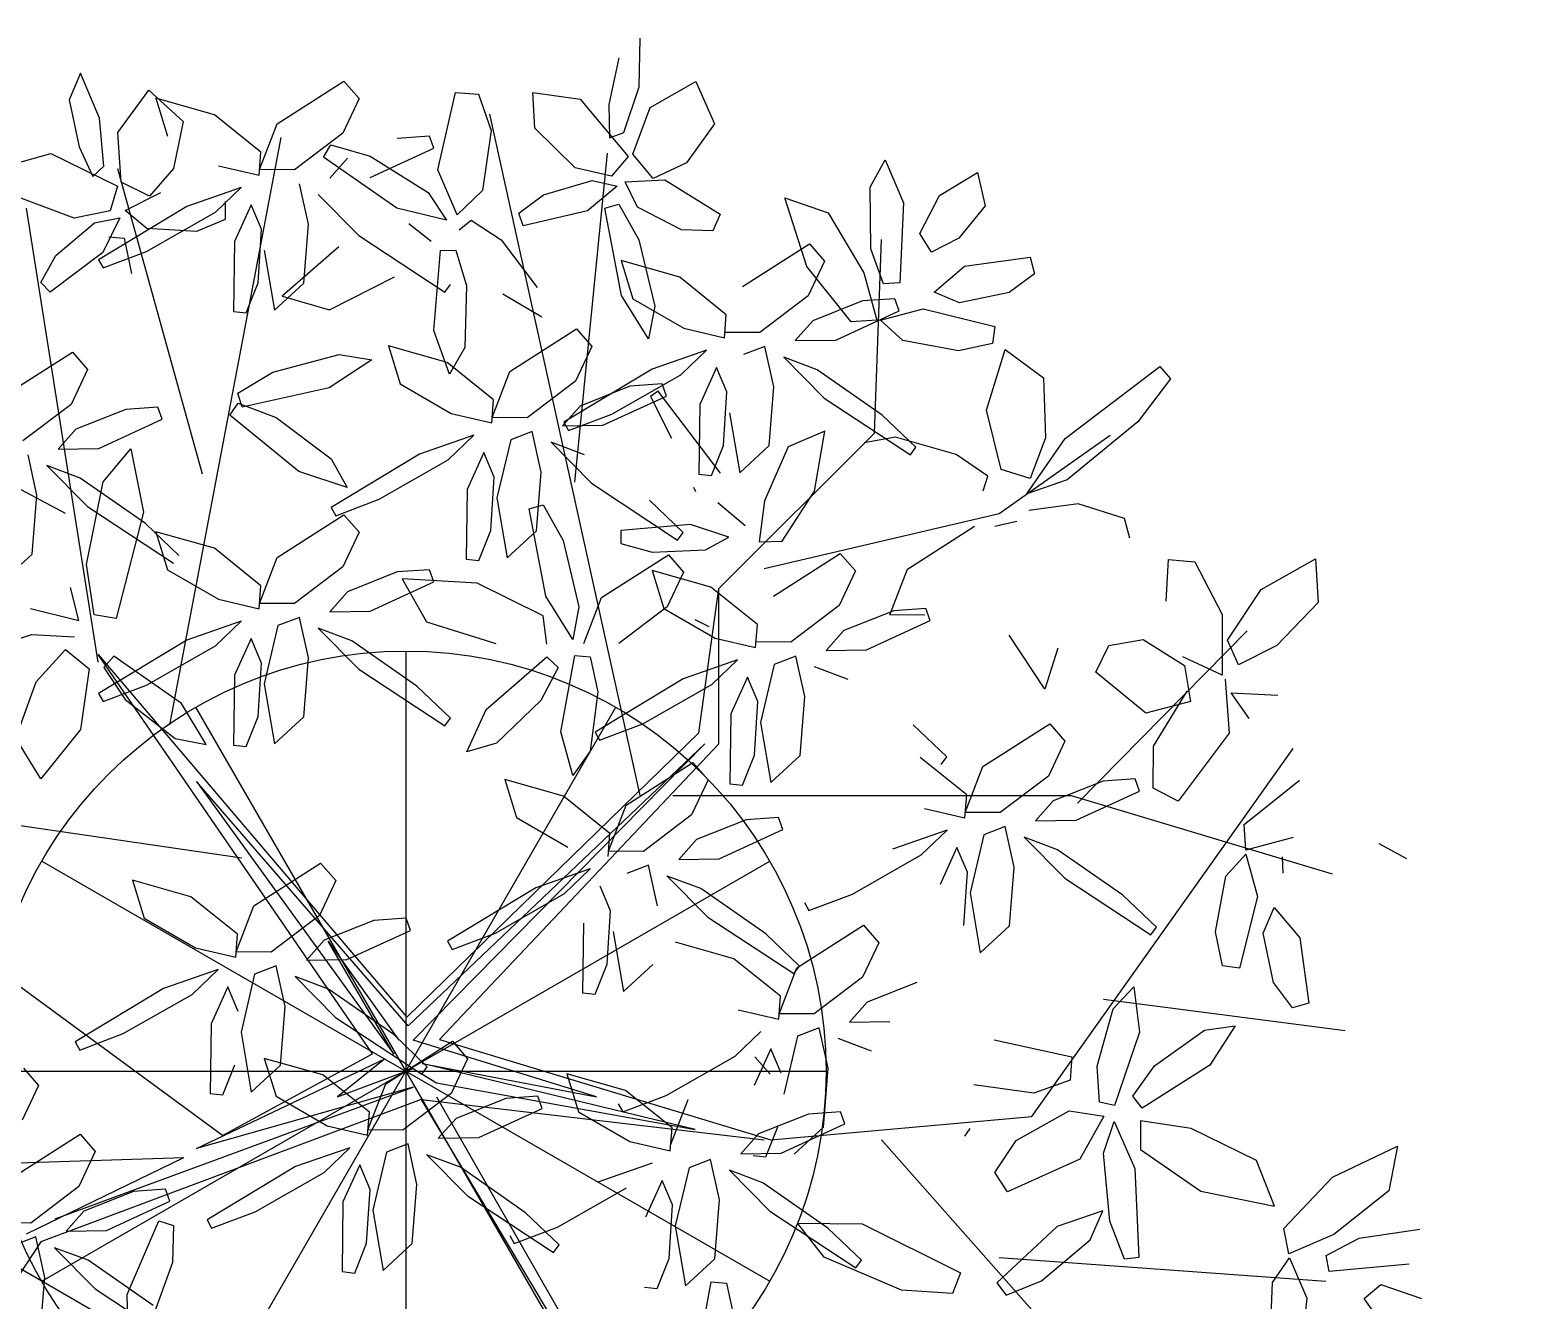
# Model space of a CAD drawing. Extents: x 8365 to 8547, y -347 to -272.
# Drawn here: x 8496.619 to 8497.68, y -326.265 to -325.357 of the extents above; entities that cross this region are included whole.
import ezdxf

# ---------------------------------------------------------------- set-up
doc = ezdxf.new("R2010")
doc.units = 0
doc.layers.get('0').update_dxf_attribs({"linetype": 'CONTINUOUS'})
doc.layers.add('1', color=7, linetype='CONTINUOUS')

msp = doc.modelspace()

# ---------------------------------------------------------------- linework, layer by layer
at = {"color": 62}
for p, q in [((8497.0539, -325.3983), (8497.0546, -325.3635)), ((8497.0394, -325.3776), (8497.0322, -325.411)), ((8496.8431, -325.3942), (8496.8539, -325.4067)), ((8497.0428, -325.4309), (8497.0539, -325.3983)), ((8497.0616, -325.413), (8497.0943, -325.3944)), ((8497.0943, -325.3944), (8497.1075, -325.4248)), ((8496.8539, -325.4067), (8496.8422, -325.4314)), ((8496.91, -325.4575), (8496.9226, -325.4023)), ((8496.9226, -325.4023), (8496.9391, -325.4036)), ((8496.9391, -325.4036), (8496.9481, -325.4295)), ((8496.9794, -325.4277), (8496.9779, -325.4024)), ((8496.9779, -325.4024), (8497.0118, -325.4071)), ((8497.0118, -325.4071), (8497.0459, -325.448)), ((8497.0322, -325.411), (8497.0326, -325.4346)), ((8497.0493, -325.4463), (8497.0616, -325.413)), ((8496.9041, -325.4335), (8496.8811, -325.4351)), ((8496.9072, -325.4421), (8496.9041, -325.4335)), ((8496.9481, -325.4295), (8496.9419, -325.4723)), ((8497.0082, -325.4562), (8496.9794, -325.4277)), ((8497.0326, -325.4346), (8497.0428, -325.4309)), ((8497.1075, -325.4248), (8497.0876, -325.4526)), ((8496.8337, -325.4396), (8496.8617, -325.4478)), ((8496.8619, -325.463), (8496.9072, -325.4421)), ((8496.8808, -325.4848), (8496.8285, -325.4486)), ((8496.8617, -325.4478), (8496.9031, -325.4737)), ((8497.0459, -325.448), (8497.034, -325.462)), ((8497.0638, -325.4638), (8497.0493, -325.4463)), ((8497.0876, -325.4526), (8497.0638, -325.4638)), ((8497.2188, -325.47), (8497.2294, -325.4503)), ((8497.2294, -325.4503), (8497.2426, -325.4811)), ((8496.9239, -325.4897), (8496.91, -325.4575)), ((8496.9855, -325.4753), (8497.0202, -325.4651)), ((8497.034, -325.462), (8497.0082, -325.4562)), ((8497.0202, -325.4651), (8497.0382, -325.4692)), ((8497.0438, -325.4661), (8497.0722, -325.4647)), ((8497.0722, -325.4647), (8497.1116, -325.4892)), ((8497.2681, -325.4758), (8497.2954, -325.4595)), ((8497.2954, -325.4595), (8497.3009, -325.4832)), ((8496.8248, -325.4752), (8496.8538, -325.5045)), ((8496.9031, -325.4737), (8496.9163, -325.4934)), ((8496.9419, -325.4723), (8496.9239, -325.4897)), ((8496.9679, -325.4884), (8496.9855, -325.4753)), ((8497.0382, -325.4692), (8497.017, -325.4869)), ((8497.0526, -325.4841), (8497.0438, -325.4661)), ((8497.2192, -325.5139), (8497.2188, -325.47)), ((8497.2541, -325.503), (8497.2681, -325.4758)), ((8496.9163, -325.4934), (8496.8808, -325.4848)), ((8497.0293, -325.4848), (8497.0393, -325.482)), ((8497.0412, -325.5472), (8497.0293, -325.4848)), ((8497.0393, -325.482), (8497.0535, -325.5075)), ((8497.0841, -325.5005), (8497.0526, -325.4841)), ((8497.1734, -325.5266), (8497.1579, -325.4776)), ((8497.1579, -325.4776), (8497.1887, -325.4882)), ((8497.2426, -325.4811), (8497.2399, -325.5383)), ((8497.3009, -325.4832), (8497.2819, -325.5063)), ((8496.9054, -325.5086), (8496.8893, -325.4961)), ((8496.9253, -325.5005), (8496.9338, -325.4935)), ((8496.9338, -325.4935), (8496.9552, -325.5076)), ((8496.9711, -325.4976), (8496.9679, -325.4884)), ((8497.017, -325.4869), (8496.9711, -325.4976)), ((8497.1116, -325.4892), (8497.1064, -325.501)), ((8497.1887, -325.4882), (8497.2143, -325.5312)), ((8496.8538, -325.5045), (8496.9152, -325.5449)), ((8496.9552, -325.5076), (8496.981, -325.5415)), ((8497.0535, -325.5075), (8497.0649, -325.555)), ((8497.1064, -325.501), (8497.0841, -325.5005)), ((8497.2624, -325.5163), (8497.2541, -325.503)), ((8497.2819, -325.5063), (8497.2624, -325.5163)), ((8496.9072, -325.5722), (8496.9119, -325.5151)), ((8496.9119, -325.5151), (8496.9229, -325.515)), ((8496.9229, -325.515), (8496.9306, -325.5404)), ((8497.1276, -325.5408), (8497.1753, -325.5103)), ((8497.1753, -325.5103), (8497.1861, -325.5228)), ((8497.2283, -325.5389), (8497.2192, -325.5139)), ((8497.0828, -325.5343), (8497.0409, -325.5224)), ((8497.0409, -325.5224), (8497.0494, -325.5496)), ((8497.1861, -325.5228), (8497.1744, -325.5475)), ((8497.2643, -325.5449), (8497.2861, -325.5264)), ((8497.2861, -325.5264), (8497.3329, -325.52)), ((8497.3329, -325.52), (8497.336, -325.5318)), ((8496.8328, -325.5574), (8496.8791, -325.5339)), ((8496.9152, -325.5449), (8496.9191, -325.5395)), ((8497.2399, -325.5383), (8497.2283, -325.5389)), ((8497.336, -325.5318), (8497.318, -325.5452)), ((8496.9306, -325.5404), (8496.9293, -325.5843)), ((8496.9844, -325.5627), (8496.9565, -325.5463)), ((8497.0605, -325.5782), (8497.0412, -325.5472)), ((8497.0494, -325.5496), (8497.0858, -325.5707)), ((8497.0649, -325.555), (8497.0605, -325.5782)), ((8496.9614, -325.6016), (8497.0092, -325.5711)), ((8497.0092, -325.5711), (8497.02, -325.5836)), ((8496.9185, -325.6035), (8496.9072, -325.5722)), ((8496.8396, -325.5894), (8496.8629, -325.5931)), ((8496.9167, -325.5951), (8496.8748, -325.5833)), ((8496.8748, -325.5833), (8496.8833, -325.6104)), ((8496.9293, -325.5843), (8496.9185, -325.6035)), ((8497.02, -325.5836), (8497.0083, -325.6084)), ((8497.102, -325.5862), (8497.0631, -325.5998)), ((8497.0836, -325.6039), (8497.102, -325.5862)), ((8496.8629, -325.5931), (8496.8325, -325.6133)), ((8496.9499, -325.6218), (8496.9167, -325.5951)), ((8496.9488, -325.6344), (8496.9614, -325.6016)), ((8497.0631, -325.5998), (8497.0001, -325.6378)), ((8496.8833, -325.6104), (8496.9197, -325.6315)), ((8497.0083, -325.6084), (8496.9738, -325.6346)), ((8497.0472, -325.612), (8497.0117, -325.6262)), ((8497.0343, -325.632), (8497.0836, -325.6039)), ((8497.0702, -325.6104), (8497.0472, -325.612)), ((8497.0733, -325.6191), (8497.0702, -325.6104)), ((8496.9486, -325.6382), (8496.9499, -325.6218)), ((8497.028, -325.6399), (8497.0733, -325.6191)), ((8497.0674, -325.6157), (8497.0619, -325.6195)), ((8497.0619, -325.6195), (8497.0768, -325.6491)), ((8496.9197, -325.6315), (8496.9486, -325.6382)), ((8496.9738, -325.6346), (8496.9488, -325.6344)), ((8497.0117, -325.6262), (8496.999, -325.6404)), ((8497.0033, -325.6437), (8497.0343, -325.632)), ((8497.0971, -325.625), (8497.0964, -325.6748)), ((8496.9775, -325.6444), (8496.9621, -325.6503)), ((8496.9838, -325.6734), (8496.9775, -325.6444)), ((8496.999, -325.6404), (8497.028, -325.6399)), ((8497.0001, -325.6378), (8497.0033, -325.6437)), ((8496.9359, -325.6471), (8496.897, -325.6606)), ((8496.9175, -325.6647), (8496.9359, -325.6471)), ((8496.9621, -325.6503), (8496.9523, -325.6918)), ((8497.0148, -325.6611), (8496.9909, -325.6521)), ((8496.9909, -325.6521), (8497.0199, -325.6814)), ((8496.897, -325.6606), (8496.834, -325.6987)), ((8496.8682, -325.6928), (8496.9175, -325.6647)), ((8496.943, -325.6594), (8496.931, -325.6858)), ((8496.9504, -325.677), (8496.943, -325.6594)), ((8496.9479, -325.7152), (8496.9504, -325.677)), ((8496.9805, -325.7154), (8496.9838, -325.6734)), ((8497.0964, -325.6748), (8497.1055, -325.6758)), ((8496.931, -325.6858), (8496.9303, -325.7356)), ((8497.0199, -325.6814), (8497.0813, -325.7219)), ((8496.8372, -325.7046), (8496.8682, -325.6928)), ((8496.9523, -325.6918), (8496.9596, -325.7347)), ((8496.9752, -325.6995), (8496.9852, -325.6967)), ((8496.9852, -325.6967), (8496.9995, -325.7222)), ((8497.0852, -325.7164), (8497.0613, -325.6935)), ((8496.8431, -325.7038), (8496.8539, -325.7163)), ((8496.9871, -325.7619), (8496.9752, -325.6995)), ((8496.8539, -325.7163), (8496.8422, -325.7411)), ((8496.9394, -325.7366), (8496.9479, -325.7152)), ((8496.9596, -325.7347), (8496.9805, -325.7154)), ((8497.0904, -325.7107), (8497.0408, -325.7152)), ((8497.0408, -325.7152), (8497.0408, -325.7244)), ((8497.0813, -325.7219), (8497.0852, -325.7164)), ((8496.9995, -325.7222), (8497.0108, -325.7697)), ((8497.0408, -325.7244), (8497.063, -325.7306)), ((8497.063, -325.7306), (8497.1012, -325.729)), ((8496.9303, -325.7356), (8496.9394, -325.7366)), ((8497.027, -325.7629), (8497.0747, -325.7324)), ((8497.0747, -325.7324), (8497.0855, -325.7449)), ((8496.8811, -325.7447), (8496.8456, -325.7589)), ((8496.8619, -325.7726), (8496.9072, -325.7518)), ((8496.9041, -325.7431), (8496.8811, -325.7447)), ((8496.9381, -325.7527), (8496.8846, -325.7496)), ((8496.8846, -325.7496), (8496.902, -325.7802)), ((8496.9072, -325.7518), (8496.9041, -325.7431)), ((8497.1049, -325.7555), (8497.0631, -325.7436)), ((8497.0631, -325.7436), (8497.0715, -325.7708)), ((8497.0855, -325.7449), (8497.0739, -325.7697)), ((8496.9852, -325.776), (8496.9381, -325.7527)), ((8497.0064, -325.7929), (8496.9871, -325.7619)), ((8496.8329, -325.7731), (8496.8619, -325.7726)), ((8497.0108, -325.7697), (8497.0064, -325.7929)), ((8497.0144, -325.7957), (8497.027, -325.7629)), ((8497.0739, -325.7697), (8497.0394, -325.7958)), ((8496.902, -325.7802), (8496.9515, -325.7958)), ((8496.988, -325.7962), (8496.9852, -325.776)), ((8496.998, -325.8588), (8497.0079, -325.8044)), ((8497.0079, -325.8044), (8497.0188, -325.8053)), ((8496.8538, -325.8141), (8496.9152, -325.8546)), ((8496.9447, -325.8428), (8496.988, -325.8054)), ((8496.996, -325.813), (8496.9837, -325.8365)), ((8496.988, -325.8054), (8496.996, -325.813)), ((8497.0188, -325.8053), (8497.0242, -325.8304)), ((8496.7649, -325.8185), (8496.7642, -325.8683)), ((8496.7862, -325.8245), (8496.7935, -325.8674)), ((8497.0852, -325.8209), (8497.0223, -325.859)), ((8497.0565, -325.8532), (8497.1057, -325.8251)), ((8496.9837, -325.8365), (8496.952, -325.8669)), ((8497.0242, -325.8304), (8497.0189, -325.8726)), ((8496.9308, -325.8731), (8496.9447, -325.8428)), ((8496.7733, -325.8693), (8496.7818, -325.8479)), ((8496.7935, -325.8674), (8496.8144, -325.8481)), ((8496.9152, -325.8546), (8496.9191, -325.8491)), ((8497.0255, -325.8649), (8497.0565, -325.8532)), ((8496.7642, -325.8683), (8496.7733, -325.8693)), ((8496.952, -325.8669), (8496.9308, -325.8731)), ((8497.0064, -325.8901), (8496.998, -325.8588)), ((8497.0223, -325.859), (8497.0255, -325.8649)), ((8497.0189, -325.8726), (8497.0064, -325.8901)), ((8497.0445, -325.9113), (8497.0922, -325.8808)), ((8497.0922, -325.8808), (8497.103, -325.8932)), ((8496.9997, -325.9048), (8496.9579, -325.8929)), ((8496.9579, -325.8929), (8496.9663, -325.9201)), ((8497.103, -325.8932), (8497.0913, -325.918)), ((8497.033, -325.9314), (8496.9997, -325.9048)), ((8496.9663, -325.9201), (8497.0028, -325.9412)), ((8497.0319, -325.944), (8497.0445, -325.9113)), ((8497.0913, -325.918), (8497.0569, -325.9442)), ((8497.0316, -325.9479), (8497.033, -325.9314)), ((8497.0947, -325.9358), (8497.0821, -325.95)), ((8496.7787, -325.9831), (8496.8264, -325.9526)), ((8496.8264, -325.9526), (8496.8372, -325.9651)), ((8497.0569, -325.9442), (8497.0319, -325.944)), ((8497.0189, -325.9567), (8496.98, -325.9702)), ((8497.0005, -325.9744), (8497.0189, -325.9567)), ((8497.0605, -325.9541), (8497.0451, -325.96)), ((8497.0669, -325.983), (8497.0605, -325.9541)), ((8497.0978, -325.9708), (8497.0739, -325.9618)), ((8497.0739, -325.9618), (8497.1029, -325.9911)), ((8496.8372, -325.9651), (8496.8256, -325.9899)), ((8496.98, -325.9702), (8496.9171, -326.0083)), ((8496.9513, -326.0025), (8497.0005, -325.9744)), ((8497.0334, -325.9866), (8497.026, -325.9691)), ((8496.7672, -326.0033), (8496.7339, -325.9766)), ((8496.7661, -326.0159), (8496.7787, -325.9831)), ((8496.8256, -325.9899), (8496.7911, -326.0161)), ((8496.8645, -325.9935), (8496.8289, -326.0077)), ((8496.8875, -325.992), (8496.8645, -325.9935)), ((8496.8905, -326.0006), (8496.8875, -325.992)), ((8496.7659, -326.0198), (8496.7672, -326.0033)), ((8496.8452, -326.0214), (8496.8905, -326.0006)), ((8496.9203, -326.0142), (8496.9513, -326.0025)), ((8496.737, -326.0131), (8496.7659, -326.0198)), ((8496.7911, -326.0161), (8496.7661, -326.0159)), ((8496.8289, -326.0077), (8496.8163, -326.0219)), ((8496.9171, -326.0083), (8496.9203, -326.0142)), ((8496.7948, -326.026), (8496.7793, -326.0318)), ((8496.8011, -326.0549), (8496.7948, -326.026)), ((8496.8163, -326.0219), (8496.8452, -326.0214)), ((8496.7532, -326.0286), (8496.7143, -326.0421)), ((8496.7347, -326.0463), (8496.7532, -326.0286)), ((8496.7793, -326.0318), (8496.7696, -326.0733)), ((8496.8321, -326.0427), (8496.8082, -326.0336)), ((8496.8082, -326.0336), (8496.8371, -326.0629)), ((8496.7603, -326.041), (8496.7483, -326.0673)), ((8496.7676, -326.0585), (8496.7603, -326.041)), ((8496.8786, -326.075), (8496.8321, -326.0427)), ((8496.7978, -326.0969), (8496.8011, -326.0549)), ((8496.7483, -326.0673), (8496.7475, -326.1171)), ((8496.8371, -326.0629), (8496.8986, -326.1034)), ((8496.7696, -326.0733), (8496.7769, -326.1162)), ((8496.8729, -326.1103), (8496.9206, -326.0798)), ((8496.9025, -326.098), (8496.8786, -326.075)), ((8496.9206, -326.0798), (8496.9314, -326.0923)), ((8496.7567, -326.1181), (8496.7651, -326.0967)), ((8496.7769, -326.1162), (8496.7978, -326.0969)), ((8496.8281, -326.1038), (8496.7862, -326.092)), ((8496.7862, -326.092), (8496.7947, -326.1191)), ((8496.8986, -326.1034), (8496.9025, -326.098)), ((8496.9314, -326.0923), (8496.9197, -326.1171)), ((8496.8613, -326.1305), (8496.8281, -326.1038)), ((8496.8602, -326.1431), (8496.8729, -326.1103)), ((8496.7475, -326.1171), (8496.7567, -326.1181)), ((8496.7947, -326.1191), (8496.8312, -326.1402)), ((8496.9197, -326.1171), (8496.8852, -326.1433)), ((8496.9586, -326.1207), (8496.9231, -326.1349)), ((8496.9816, -326.1191), (8496.9586, -326.1207)), ((8496.9847, -326.1278), (8496.9816, -326.1191)), ((8496.86, -326.1469), (8496.8613, -326.1305)), ((8496.9394, -326.1486), (8496.9847, -326.1278)), ((8496.8312, -326.1402), (8496.86, -326.1469)), ((8496.8852, -326.1433), (8496.8602, -326.1431)), ((8496.9231, -326.1349), (8496.9104, -326.1491)), ((8496.6548, -326.1462), (8496.6656, -326.1586)), ((8496.8889, -326.1531), (8496.8735, -326.159)), ((8496.8952, -326.1821), (8496.8889, -326.1531)), ((8496.9104, -326.1491), (8496.9394, -326.1486)), ((8496.6656, -326.1586), (8496.6539, -326.1834)), ((8496.8473, -326.1558), (8496.8084, -326.1693)), ((8496.8289, -326.1734), (8496.8473, -326.1558)), ((8496.8735, -326.159), (8496.8637, -326.2005)), ((8496.9262, -326.1698), (8496.9023, -326.1608)), ((8496.9023, -326.1608), (8496.9313, -326.1901)), ((8496.8084, -326.1693), (8496.7454, -326.2074)), ((8496.7796, -326.2015), (8496.8289, -326.1734)), ((8496.8544, -326.1681), (8496.8424, -326.1945)), ((8496.8618, -326.1857), (8496.8544, -326.1681)), ((8496.9727, -326.2022), (8496.9262, -326.1698)), ((8496.6929, -326.1871), (8496.6573, -326.2012)), ((8496.7158, -326.1855), (8496.6929, -326.1871)), ((8496.7189, -326.1941), (8496.7158, -326.1855)), ((8496.8593, -326.2239), (8496.8618, -326.1857)), ((8496.8919, -326.2241), (8496.8952, -326.1821)), ((8496.6736, -326.2149), (8496.7189, -326.1941)), ((8496.8424, -326.1945), (8496.8417, -326.2443)), ((8496.6884, -326.2606), (8496.7109, -326.208)), ((8496.7109, -326.208), (8496.7214, -326.2113)), ((8496.7454, -326.2074), (8496.7486, -326.2133)), ((8496.7486, -326.2133), (8496.7796, -326.2015)), ((8496.8637, -326.2005), (8496.871, -326.2434)), ((8496.6447, -326.2154), (8496.6736, -326.2149)), ((8496.7214, -326.2113), (8496.7207, -326.2378)), ((8496.9614, -326.2184), (8496.9646, -326.2243)), ((8496.6365, -326.2272), (8496.6655, -326.2565)), ((8496.8508, -326.2453), (8496.8593, -326.2239)), ((8496.871, -326.2434), (8496.8919, -326.2241)), ((8496.7069, -326.2685), (8496.6604, -326.2362)), ((8496.7207, -326.2378), (8496.7056, -326.2791)), ((8496.8417, -326.2443), (8496.8508, -326.2453)), ((8496.6655, -326.2565), (8496.7269, -326.2969)), ((8496.6893, -326.2939), (8496.6884, -326.2606))]:
    msp.add_line(p, q, dxfattribs=at)
at = {"color": 60}
for p, q in [((8496.6551, -325.3885), (8496.6469, -325.4076)), ((8496.6686, -325.4206), (8496.6551, -325.3885)), ((8496.6816, -325.4309), (8496.7039, -325.4006)), ((8496.7039, -325.4006), (8496.7284, -325.423)), ((8496.7953, -325.4247), (8496.8431, -325.3942)), ((8496.6469, -325.4076), (8496.654, -325.441)), ((8496.7506, -325.4182), (8496.7087, -325.4063)), ((8496.7087, -325.4063), (8496.7172, -325.4335)), ((8496.6717, -325.4549), (8496.6686, -325.4206)), ((8496.7284, -325.423), (8496.7214, -325.4565)), ((8496.7838, -325.4449), (8496.7506, -325.4182)), ((8496.684, -325.4663), (8496.6816, -325.4309)), ((8496.7827, -325.4574), (8496.7953, -325.4247)), ((8496.8422, -325.4314), (8496.8077, -325.4576)), ((8496.654, -325.441), (8496.6639, -325.4624)), ((8496.8285, -325.4486), (8496.8337, -325.4396)), ((8496.6008, -325.4552), (8496.6338, -325.4458)), ((8496.6338, -325.4458), (8496.6815, -325.4692)), ((8496.7536, -325.4546), (8496.7825, -325.4613)), ((8496.7825, -325.4613), (8496.7838, -325.4449)), ((8496.8456, -325.4492), (8496.8329, -325.4634)), ((8496.6639, -325.4624), (8496.6717, -325.4549)), ((8496.7214, -325.4565), (8496.7043, -325.4764)), ((8496.8077, -325.4576), (8496.7827, -325.4574)), ((8496.6815, -325.4692), (8496.6763, -325.4868)), ((8496.7043, -325.4764), (8496.684, -325.4663)), ((8496.687, -325.4866), (8496.7124, -325.4738)), ((8496.7698, -325.4701), (8496.7309, -325.4837)), ((8496.7514, -325.4878), (8496.7698, -325.4701)), ((8496.8177, -325.4964), (8496.8114, -325.4675)), ((8496.6504, -325.4921), (8496.6125, -325.4778)), ((8496.7309, -325.4837), (8496.6679, -325.5217)), ((8496.7024, -325.4995), (8496.687, -325.4866)), ((8496.7583, -325.4802), (8496.7583, -325.493)), ((8496.7769, -325.4825), (8496.7649, -325.5088)), ((8496.7843, -325.5), (8496.7769, -325.4825)), ((8496.6375, -325.5187), (8496.665, -325.4953)), ((8496.6763, -325.4868), (8496.6504, -325.4921)), ((8496.665, -325.4953), (8496.6831, -325.4917)), ((8496.6831, -325.4917), (8496.6709, -325.5165)), ((8496.7021, -325.5159), (8496.7514, -325.4878)), ((8496.7583, -325.493), (8496.7378, -325.5016)), ((8496.8144, -325.5384), (8496.8177, -325.4964)), ((8496.6752, -325.5055), (8496.6862, -325.5064)), ((8496.6862, -325.5064), (8496.6915, -325.5315)), ((8496.7378, -325.5016), (8496.7024, -325.4995)), ((8496.7818, -325.5382), (8496.7843, -325.5)), ((8496.6709, -325.5165), (8496.6334, -325.545)), ((8496.6711, -325.5276), (8496.7021, -325.5159)), ((8496.7649, -325.5088), (8496.7642, -325.5587)), ((8496.7862, -325.5149), (8496.7935, -325.5577)), ((8496.8394, -325.5125), (8496.7991, -325.5478)), ((8496.6267, -325.5379), (8496.6375, -325.5187)), ((8496.6679, -325.5217), (8496.6711, -325.5276)), ((8496.6334, -325.545), (8496.6267, -325.5379)), ((8496.7733, -325.5596), (8496.7818, -325.5382)), ((8496.7935, -325.5577), (8496.8144, -325.5384)), ((8496.7991, -325.5478), (8496.8328, -325.5574)), ((8496.7642, -325.5587), (8496.7733, -325.5596)), ((8496.6016, -325.6182), (8496.6493, -325.5877)), ((8496.6493, -325.5877), (8496.6601, -325.6002)), ((8496.7924, -325.602), (8496.8396, -325.5894)), ((8496.6601, -325.6002), (8496.6484, -325.625)), ((8496.7673, -325.617), (8496.7924, -325.602)), ((8496.8325, -325.6133), (8496.7704, -325.6269)), ((8496.7617, -325.6327), (8496.7676, -325.6242)), ((8496.7704, -325.6269), (8496.7673, -325.617)), ((8496.7676, -325.6242), (8496.7948, -325.6345)), ((8496.6484, -325.625), (8496.6139, -325.6511)), ((8496.6873, -325.6286), (8496.6518, -325.6428)), ((8496.7103, -325.627), (8496.6873, -325.6286)), ((8496.7134, -325.6357), (8496.7103, -325.627)), ((8496.8108, -325.673), (8496.7617, -325.6327)), ((8496.7948, -325.6345), (8496.834, -325.6638)), ((8496.6518, -325.6428), (8496.6391, -325.657)), ((8496.6681, -325.6565), (8496.7134, -325.6357)), ((8496.6391, -325.657), (8496.6681, -325.6565)), ((8496.6239, -325.6899), (8496.6176, -325.661)), ((8496.6712, -325.6803), (8496.6909, -325.6568)), ((8496.6909, -325.6568), (8496.7, -325.7019)), ((8496.834, -325.6638), (8496.8455, -325.6844)), ((8496.6549, -325.6777), (8496.631, -325.6687)), ((8496.631, -325.6687), (8496.66, -325.698)), ((8496.7014, -325.7101), (8496.6549, -325.6777)), ((8496.8455, -325.6844), (8496.8108, -325.673)), ((8496.6594, -325.7393), (8496.6712, -325.6803)), ((8497.0925, -325.6842), (8497.0941, -325.6872)), ((8496.6206, -325.732), (8496.6239, -325.6899)), ((8496.66, -325.698), (8496.7214, -325.7384)), ((8496.834, -325.6987), (8496.8372, -325.7046)), ((8496.7, -325.7019), (8496.6804, -325.7779)), ((8496.7953, -325.7343), (8496.8431, -325.7038)), ((8496.7253, -325.733), (8496.7014, -325.7101)), ((8496.7506, -325.7278), (8496.7087, -325.716)), ((8496.7087, -325.716), (8496.7172, -325.7431)), ((8496.7838, -325.7545), (8496.7506, -325.7278)), ((8496.5997, -325.7513), (8496.6206, -325.732)), ((8496.6647, -325.7754), (8496.6594, -325.7393)), ((8496.7827, -325.7671), (8496.7953, -325.7343)), ((8496.8422, -325.7411), (8496.8077, -325.7673)), ((8496.7172, -325.7431), (8496.7536, -325.7642)), ((8496.6539, -325.7793), (8496.6478, -325.7557)), ((8496.7825, -325.7709), (8496.7838, -325.7545)), ((8496.8456, -325.7589), (8496.8329, -325.7731)), ((8496.6194, -325.7707), (8496.6539, -325.7793)), ((8496.7536, -325.7642), (8496.7825, -325.7709)), ((8496.8077, -325.7673), (8496.7827, -325.7671)), ((8496.6804, -325.7779), (8496.6647, -325.7754)), ((8496.7698, -325.7798), (8496.7309, -325.7933)), ((8496.7514, -325.7974), (8496.7698, -325.7798)), ((8496.796, -325.783), (8496.7862, -325.8245)), ((8496.8114, -325.7771), (8496.796, -325.783)), ((8496.8177, -325.8061), (8496.8114, -325.7771)), ((8497.1037, -325.7838), (8497.0937, -325.7789)), ((8496.558, -325.8091), (8496.6202, -325.7894)), ((8496.6202, -325.7894), (8496.6507, -325.791)), ((8496.7309, -325.7933), (8496.6679, -325.8314)), ((8496.7769, -325.7921), (8496.7649, -325.8185)), ((8496.7843, -325.8097), (8496.7769, -325.7921)), ((8496.8487, -325.7938), (8496.8248, -325.7848)), ((8496.8248, -325.7848), (8496.8538, -325.8141)), ((8496.8952, -325.8262), (8496.8487, -325.7938)), ((8496.6233, -325.8231), (8496.6443, -325.8001)), ((8496.6443, -325.8001), (8496.6611, -325.8139)), ((8496.6788, -325.8047), (8496.6717, -325.813)), ((8496.7271, -325.8386), (8496.6788, -325.8047)), ((8496.7021, -325.8255), (8496.7514, -325.7974)), ((8496.6611, -325.8139), (8496.655, -325.8571)), ((8496.6717, -325.813), (8496.6869, -325.8357)), ((8496.7818, -325.8479), (8496.7843, -325.8097)), ((8496.8144, -325.8481), (8496.8177, -325.8061)), ((8496.6088, -325.8633), (8496.6233, -325.8231)), ((8496.6711, -325.8373), (8496.7021, -325.8255)), ((8496.9191, -325.8491), (8496.8952, -325.8262)), ((8496.6679, -325.8314), (8496.6711, -325.8373)), ((8496.6869, -325.8357), (8496.7226, -325.8636)), ((8496.7447, -325.868), (8496.7271, -325.8386)), ((8496.655, -325.8571), (8496.6266, -325.8923)), ((8496.6266, -325.8923), (8496.6088, -325.8633)), ((8496.7226, -325.8636), (8496.7447, -325.868)), ((8496.7339, -325.9766), (8496.6921, -325.9648)), ((8496.6921, -325.9648), (8496.7005, -325.992)), ((8496.7005, -325.992), (8496.737, -326.0131)), ((8496.7143, -326.0421), (8496.6513, -326.0802)), ((8496.6855, -326.0743), (8496.7347, -326.0463)), ((8496.6513, -326.0802), (8496.6545, -326.0861)), ((8496.6545, -326.0861), (8496.6855, -326.0743)), ((8496.6143, -326.0989), (8496.6251, -326.1114)), ((8496.6251, -326.1114), (8496.6134, -326.1362)), ((8496.6071, -326.1767), (8496.6548, -326.1462)), ((8496.6539, -326.1834), (8496.6195, -326.2096)), ((8496.6573, -326.2012), (8496.6447, -326.2154)), ((8496.6195, -326.2096), (8496.5945, -326.2094)), ((8496.6231, -326.2195), (8496.6077, -326.2254)), ((8496.6295, -326.2484), (8496.6231, -326.2195)), ((8496.6604, -326.2362), (8496.6365, -326.2272)), ((8496.6261, -326.2904), (8496.6295, -326.2484))]:
    msp.add_line(p, q, dxfattribs=at)
at = {"color": 44}
for p, q in [((8497.0545, -325.9042), (8496.9473, -325.4177)), ((8496.7189, -325.8539), (8496.7982, -325.4344)), ((8497.0079, -325.6805), (8497.0312, -325.4456)), ((8496.7422, -325.6749), (8496.6816, -325.4568)), ((8496.6677, -325.8092), (8496.6164, -325.4848)), ((8497.2217, -325.6455), (8497.2269, -325.5072)), ((8496.6444, -325.7029), (8496.4439, -325.5966)), ((8497.1108, -325.7564), (8497.2217, -325.6455)), ((8497.143, -325.7421), (8497.3108, -325.7029)), ((8497.0964, -325.8595), (8497.1108, -325.7564)), ((8497.1108, -325.8673), (8497.1108, -325.7564)), ((8497.3668, -325.9098), (8497.4879, -325.7868)), ((8496.8634, -326.0888), (8496.6677, -325.8036)), ((8496.6677, -325.8036), (8496.8879, -326.0626)), ((8496.8879, -326.0626), (8497.0964, -325.8595)), ((8497.1007, -325.8673), (8496.889, -326.0689)), ((8496.8924, -326.0791), (8497.1007, -325.8673)), ((8496.9112, -326.0785), (8497.1108, -325.8673)), ((8496.7702, -325.949), (8496.2715, -325.8763)), ((8497.3341, -326.1336), (8497.5206, -325.8707)), ((8496.889, -326.0689), (8496.7378, -325.8943)), ((8496.7378, -325.8943), (8496.8788, -326.089)), ((8497.0778, -325.9042), (8497.3621, -325.9042)), ((8497.3621, -325.9042), (8497.5485, -325.9602)), ((8496.7563, -326.147), (8496.4859, -325.949)), ((8496.8788, -326.089), (8496.8318, -326.0084)), ((8496.8318, -326.0084), (8496.8822, -326.0791)), ((8497.3854, -326.0497), (8497.5578, -326.072)), ((8497.0233, -326.1194), (8496.8924, -326.0791)), ((8496.9112, -326.0785), (8497.1477, -326.1503)), ((8496.7563, -326.147), (8496.8634, -326.0888)), ((8496.7378, -326.1563), (8496.8722, -326.0924)), ((8496.8722, -326.0924), (8496.8385, -326.1194)), ((8496.8385, -326.1194), (8496.8924, -326.0992)), ((8496.8924, -326.0992), (8496.9092, -326.1094)), ((8496.899, -326.0958), (8497.0233, -326.1194)), ((8497.0939, -326.1429), (8496.899, -326.0958)), ((8496.637, -326.2067), (8496.8924, -326.1126)), ((8496.8924, -326.1126), (8496.7378, -326.1563)), ((8496.9092, -326.1094), (8497.0939, -326.1429)), ((8496.8981, -326.1215), (8496.6268, -326.2231)), ((8496.8981, -326.1215), (8497.0125, -326.3125)), ((8496.8981, -326.1215), (8497.143, -326.1503)), ((8496.9092, -326.1194), (8497.0167, -326.3075)), ((8497.1477, -326.1503), (8497.3341, -326.1336)), ((8497.2269, -326.1503), (8497.4693, -326.4244)), ((8496.2296, -326.1783), (8496.7287, -326.1629)), ((8496.6164, -326.2174), (8496.7287, -326.1629)), ((8496.6268, -326.2231), (8496.416, -326.5418)), ((8497.3108, -326.2342), (8497.5439, -326.251))]:
    msp.add_line(p, q, dxfattribs=at)
at = {"color": 64}
for p, q in [((8497.2051, -325.5661), (8497.1734, -325.5266)), ((8497.116, -325.561), (8497.0828, -325.5343)), ((8497.2143, -325.5312), (8497.2234, -325.565)), ((8497.1744, -325.5475), (8497.1399, -325.5737)), ((8497.2363, -325.5496), (8497.2133, -325.5512)), ((8497.2394, -325.5583), (8497.2363, -325.5496)), ((8497.2826, -325.5526), (8497.2643, -325.5449)), ((8497.318, -325.5452), (8497.2826, -325.5526)), ((8497.1147, -325.5774), (8497.116, -325.561)), ((8497.2133, -325.5512), (8497.1778, -325.5654)), ((8497.1941, -325.5791), (8497.2394, -325.5583)), ((8497.2262, -325.565), (8497.2565, -325.5567)), ((8497.2565, -325.5567), (8497.3076, -325.5695)), ((8497.0858, -325.5707), (8497.1147, -325.5774)), ((8497.1778, -325.5654), (8497.1651, -325.5795)), ((8497.2234, -325.565), (8497.2051, -325.5661)), ((8497.242, -325.5794), (8497.2262, -325.565)), ((8497.3076, -325.5695), (8497.306, -325.5816)), ((8497.1399, -325.5737), (8497.1149, -325.5736)), ((8497.1651, -325.5795), (8497.1941, -325.5791)), ((8497.2817, -325.5867), (8497.242, -325.5794)), ((8497.306, -325.5816), (8497.2817, -325.5867)), ((8497.1436, -325.5836), (8497.1282, -325.5895)), ((8497.1499, -325.6125), (8497.1436, -325.5836)), ((8497.1809, -325.6003), (8497.157, -325.5913)), ((8497.157, -325.5913), (8497.186, -325.6206)), ((8497.3018, -325.6291), (8497.315, -325.5858)), ((8497.315, -325.5858), (8497.3424, -325.6061)), ((8497.1091, -325.5986), (8497.0971, -325.625)), ((8497.1165, -325.6161), (8497.1091, -325.5986)), ((8497.2274, -325.6327), (8497.1809, -325.6003)), ((8497.358, -325.6493), (8497.4254, -325.598)), ((8497.4254, -325.598), (8497.433, -325.6067)), ((8497.1466, -325.6545), (8497.1499, -325.6125)), ((8497.3424, -325.6061), (8497.3439, -325.6488)), ((8497.433, -325.6067), (8497.4098, -325.6375)), ((8497.1119, -325.6742), (8497.0674, -325.6157)), ((8497.114, -325.6544), (8497.1165, -325.6161)), ((8497.186, -325.6206), (8497.2474, -325.661)), ((8497.1184, -325.631), (8497.1257, -325.6738)), ((8497.2513, -325.6556), (8497.2274, -325.6327)), ((8497.3123, -325.6715), (8497.3018, -325.6291)), ((8497.1864, -325.6441), (8497.1603, -325.6553)), ((8497.1791, -325.6869), (8497.1864, -325.6441)), ((8497.4098, -325.6375), (8497.3594, -325.6789)), ((8497.1055, -325.6758), (8497.114, -325.6544)), ((8497.1257, -325.6738), (8497.1466, -325.6545)), ((8497.1603, -325.6553), (8497.1432, -325.6938)), ((8497.2367, -325.6484), (8497.2145, -325.6525)), ((8497.2802, -325.6609), (8497.2367, -325.6484)), ((8497.2474, -325.661), (8497.2513, -325.6556)), ((8497.3108, -325.7029), (8497.3901, -325.647)), ((8497.3305, -325.6889), (8497.358, -325.6493)), ((8497.3439, -325.6488), (8497.333, -325.678)), ((8497.3028, -325.6762), (8497.2802, -325.6609)), ((8497.2993, -325.6867), (8497.3028, -325.6762)), ((8497.333, -325.678), (8497.3123, -325.6715)), ((8497.156, -325.7228), (8497.1791, -325.6869)), ((8497.3594, -325.6789), (8497.3305, -325.6889)), ((8497.1099, -325.695), (8497.1294, -325.7115)), ((8497.1432, -325.6938), (8497.1395, -325.7232)), ((8497.3671, -325.696), (8497.3319, -325.7009)), ((8497.4002, -325.7064), (8497.3671, -325.696)), ((8497.3078, -325.7121), (8497.3233, -325.7085)), ((8497.4041, -325.7206), (8497.4002, -325.7064)), ((8497.1179, -325.7199), (8497.0904, -325.7107)), ((8497.1012, -325.729), (8497.1179, -325.7199)), ((8497.2454, -325.7426), (8497.2931, -325.7121)), ((8497.1395, -325.7232), (8497.156, -325.7228)), ((8497.1497, -325.762), (8497.1974, -325.7315)), ((8497.1974, -325.7315), (8497.2082, -325.7439)), ((8497.43, -325.7656), (8497.4317, -325.7359)), ((8497.4317, -325.7359), (8497.4506, -325.7375)), ((8497.4506, -325.7375), (8497.4701, -325.775)), ((8497.4978, -325.7573), (8497.5366, -325.7352)), ((8497.5366, -325.7352), (8497.5385, -325.7664)), ((8497.2082, -325.7439), (8497.1965, -325.7687)), ((8497.2328, -325.7754), (8497.2454, -325.7426)), ((8497.1382, -325.7822), (8497.1049, -325.7555)), ((8497.4738, -325.7935), (8497.4978, -325.7573)), ((8497.0715, -325.7708), (8497.108, -325.7919)), ((8497.1965, -325.7687), (8497.1621, -325.7949)), ((8497.2355, -325.7724), (8497.1999, -325.7865)), ((8497.2585, -325.7708), (8497.2355, -325.7724)), ((8497.2615, -325.7794), (8497.2585, -325.7708)), ((8497.5385, -325.7664), (8497.5089, -325.7973)), ((8497.1368, -325.7986), (8497.1382, -325.7822)), ((8497.2162, -325.8002), (8497.2615, -325.7794)), ((8497.2578, -325.7756), (8497.2328, -325.7754)), ((8497.108, -325.7919), (8497.1368, -325.7986)), ((8497.1999, -325.7865), (8497.1873, -325.8007)), ((8497.3892, -325.7971), (8497.4136, -325.793)), ((8497.1621, -325.7949), (8497.1371, -325.7947)), ((8497.1657, -325.8048), (8497.1503, -325.8107)), ((8497.1721, -325.8337), (8497.1657, -325.8048)), ((8497.1873, -325.8007), (8497.2162, -325.8002)), ((8497.1241, -325.8074), (8497.0852, -325.8209)), ((8497.1057, -325.8251), (8497.1241, -325.8074)), ((8497.1503, -325.8107), (8497.1405, -325.8522)), ((8497.203, -325.8215), (8497.1791, -325.8125)), ((8497.1312, -325.8198), (8497.1192, -325.8461)), ((8497.1386, -325.8373), (8497.1312, -325.8198)), ((8497.1687, -325.8757), (8497.1721, -325.8337)), ((8497.1192, -325.8461), (8497.1185, -325.896)), ((8497.1361, -325.8755), (8497.1386, -325.8373)), ((8497.1405, -325.8522), (8497.1478, -325.895)), ((8497.1276, -325.8969), (8497.1361, -325.8755)), ((8497.1478, -325.895), (8497.1687, -325.8757)), ((8497.1185, -325.896), (8497.1276, -325.8969)), ((8497.1303, -325.9216), (8497.0947, -325.9358)), ((8497.1533, -325.9201), (8497.1303, -325.9216)), ((8497.1563, -325.9287), (8497.1533, -325.9201)), ((8497.111, -325.9495), (8497.1563, -325.9287)), ((8497.0821, -325.95), (8497.111, -325.9495)), ((8497.206, -325.9748), (8497.2552, -325.9467)), ((8497.1443, -326.0031), (8497.0978, -325.9708)), ((8497.175, -325.9865), (8497.206, -325.9748)), ((8497.1718, -325.9807), (8497.175, -325.9865)), ((8497.014, -325.9954), (8497.0133, -326.0453)), ((8497.0309, -326.0248), (8497.0334, -325.9866)), ((8497.1029, -325.9911), (8497.1643, -326.0315)), ((8497.0353, -326.0015), (8497.0426, -326.0443)), ((8497.1683, -326.0261), (8497.1443, -326.0031)), ((8497.1663, -326.0274), (8497.214, -325.9969)), ((8497.214, -325.9969), (8497.2248, -326.0094)), ((8497.1215, -326.0209), (8497.0797, -326.009)), ((8497.2248, -326.0094), (8497.2132, -326.0341)), ((8497.0224, -326.0462), (8497.0309, -326.0248)), ((8497.0426, -326.0443), (8497.0635, -326.025)), ((8497.1548, -326.0476), (8497.1215, -326.0209)), ((8497.1537, -326.0601), (8497.1663, -326.0274)), ((8497.1643, -326.0315), (8497.1683, -326.0261)), ((8497.2132, -326.0341), (8497.1787, -326.0603)), ((8497.2521, -326.0378), (8497.2165, -326.0519)), ((8497.0133, -326.0453), (8497.0224, -326.0462)), ((8497.1535, -326.064), (8497.1548, -326.0476)), ((8497.1246, -326.0573), (8497.1535, -326.064)), ((8497.2165, -326.0519), (8497.2039, -326.0661)), ((8497.1787, -326.0603), (8497.1537, -326.0601)), ((8497.1823, -326.0702), (8497.1669, -326.0761)), ((8497.1887, -326.0991), (8497.1823, -326.0702)), ((8497.2039, -326.0661), (8497.2328, -326.0656)), ((8497.1223, -326.0905), (8497.1407, -326.0728)), ((8497.1669, -326.0761), (8497.1571, -326.1176)), ((8497.2196, -326.0869), (8497.1958, -326.0779)), ((8497.0731, -326.1186), (8497.1223, -326.0905)), ((8497.1478, -326.0852), (8497.1358, -326.1115)), ((8497.1365, -326.0909), (8497.1473, -326.1034)), ((8497.1552, -326.1027), (8497.1478, -326.0852)), ((8497.1853, -326.1411), (8497.1887, -326.0991)), ((8497.044, -326.1149), (8497.0022, -326.103)), ((8497.0022, -326.103), (8497.0106, -326.1302)), ((8497.0421, -326.1303), (8497.0731, -326.1186)), ((8497.0773, -326.1416), (8497.044, -326.1149)), ((8497.0762, -326.1541), (8497.0888, -326.1214)), ((8497.0106, -326.1302), (8497.0471, -326.1513)), ((8497.0389, -326.1244), (8497.0421, -326.1303)), ((8497.1746, -326.1318), (8497.139, -326.1459)), ((8497.1975, -326.1302), (8497.1746, -326.1318)), ((8497.2006, -326.1388), (8497.1975, -326.1302)), ((8497.0759, -326.158), (8497.0773, -326.1416)), ((8497.1442, -326.1623), (8497.1527, -326.1409)), ((8497.1553, -326.1596), (8497.2006, -326.1388)), ((8497.1644, -326.1604), (8497.1853, -326.1411)), ((8497.0471, -326.1513), (8497.0759, -326.158)), ((8497.139, -326.1459), (8497.1264, -326.1601)), ((8497.1048, -326.1642), (8497.0894, -326.1701)), ((8497.1112, -326.1931), (8497.1048, -326.1642)), ((8497.1264, -326.1601), (8497.1553, -326.1596)), ((8497.1351, -326.1614), (8497.1442, -326.1623)), ((8497.0632, -326.1668), (8497.0243, -326.1804)), ((8497.0894, -326.1701), (8497.0796, -326.2116)), ((8497.1421, -326.1809), (8497.1182, -326.1719)), ((8497.1182, -326.1719), (8497.1472, -326.2012)), ((8496.9956, -326.2126), (8497.0448, -326.1845)), ((8497.0703, -326.1792), (8497.0583, -326.2055)), ((8497.0777, -326.1967), (8497.0703, -326.1792)), ((8496.9313, -326.1901), (8496.9927, -326.2306)), ((8497.0752, -326.2349), (8497.0777, -326.1967)), ((8497.1078, -326.2351), (8497.1112, -326.1931)), ((8496.9966, -326.2251), (8496.9727, -326.2022)), ((8496.9646, -326.2243), (8496.9956, -326.2126)), ((8497.0796, -326.2116), (8497.0869, -326.2544)), ((8496.9927, -326.2306), (8496.9966, -326.2251)), ((8497.0667, -326.2563), (8497.0752, -326.2349)), ((8497.0869, -326.2544), (8497.1078, -326.2351)), ((8497.0576, -326.2554), (8497.0667, -326.2563)), ((8497.0953, -326.3061), (8497.1052, -326.2517)), ((8497.1052, -326.2517), (8497.1162, -326.2526)), ((8497.1162, -326.2526), (8497.1216, -326.2777))]:
    msp.add_line(p, q, dxfattribs=at)
at = {"color": 66}
for p, q in [((8497.4701, -325.775), (8497.47, -325.8184)), ((8497.3434, -325.8283), (8497.318, -325.7899)), ((8497.4136, -325.793), (8497.4432, -325.8114)), ((8497.4816, -325.8109), (8497.4738, -325.7935)), ((8497.3528, -325.7992), (8497.3434, -325.8283)), ((8497.3798, -325.8163), (8497.3892, -325.7971)), ((8497.5089, -325.7973), (8497.4816, -325.8109)), ((8497.47, -325.8184), (8497.442, -325.8054)), ((8497.4432, -325.8114), (8497.4474, -325.8373)), ((8497.4156, -325.8456), (8497.3798, -325.8163)), ((8497.4721, -325.8213), (8497.4749, -325.8599)), ((8497.4209, -325.8692), (8497.445, -325.8298)), ((8497.4893, -325.8493), (8497.4763, -325.8311)), ((8497.4763, -325.8311), (8497.5098, -325.8327)), ((8497.4474, -325.8373), (8497.4156, -325.8456)), ((8497.2735, -325.8768), (8497.2495, -325.8538)), ((8497.2992, -325.8836), (8497.3469, -325.8531)), ((8497.3469, -325.8531), (8497.3577, -325.8656)), ((8497.3577, -325.8656), (8497.346, -325.8904)), ((8497.4749, -325.8599), (8497.4387, -325.9084)), ((8497.2877, -325.9038), (8497.2544, -325.8771)), ((8497.2695, -325.8822), (8497.2735, -325.8768)), ((8497.4207, -325.8991), (8497.4209, -325.8692)), ((8497.2866, -325.9164), (8497.2992, -325.8836)), ((8497.346, -325.8904), (8497.3116, -325.9165)), ((8497.385, -325.894), (8497.3494, -325.9082)), ((8497.4079, -325.8924), (8497.385, -325.894)), ((8497.411, -325.9011), (8497.4079, -325.8924)), ((8497.4387, -325.9084), (8497.4207, -325.8991)), ((8497.4858, -325.925), (8497.5253, -325.8933)), ((8497.2863, -325.9202), (8497.2877, -325.9038)), ((8497.3494, -325.9082), (8497.3368, -325.9224)), ((8497.3657, -325.9219), (8497.411, -325.9011)), ((8497.2575, -325.9135), (8497.2863, -325.9202)), ((8497.3116, -325.9165), (8497.2866, -325.9164)), ((8497.2736, -325.9291), (8497.2347, -325.9426)), ((8497.2552, -325.9467), (8497.2736, -325.9291)), ((8497.2998, -325.9323), (8497.29, -325.9738)), ((8497.3152, -325.9264), (8497.2998, -325.9323)), ((8497.3216, -325.9554), (8497.3152, -325.9264)), ((8497.3368, -325.9224), (8497.3657, -325.9219)), ((8497.4869, -325.9433), (8497.4858, -325.925)), ((8497.2807, -325.9414), (8497.2687, -325.9678)), ((8497.2881, -325.959), (8497.2807, -325.9414)), ((8497.3525, -325.9431), (8497.3286, -325.9341)), ((8497.3286, -325.9341), (8497.3576, -325.9634)), ((8497.5207, -325.9342), (8497.4869, -325.9433)), ((8497.5819, -325.9387), (8497.6016, -325.9493)), ((8497.399, -325.9755), (8497.3525, -325.9431)), ((8497.4725, -325.9619), (8497.4869, -325.9461)), ((8497.4869, -325.9461), (8497.4952, -325.9764)), ((8497.5136, -325.9598), (8497.513, -325.9482)), ((8497.2856, -325.9972), (8497.2881, -325.959)), ((8497.3182, -325.9974), (8497.3216, -325.9554)), ((8497.3576, -325.9634), (8497.419, -326.0039)), ((8497.4652, -326.0016), (8497.4725, -325.9619)), ((8497.29, -325.9738), (8497.2973, -326.0167)), ((8497.423, -325.9984), (8497.399, -325.9755)), ((8497.4952, -325.9764), (8497.4824, -326.0275)), ((8497.4993, -326.0025), (8497.507, -325.9842)), ((8497.507, -325.9842), (8497.5255, -326.006)), ((8497.2973, -326.0167), (8497.3182, -325.9974)), ((8497.419, -326.0039), (8497.423, -325.9984)), ((8497.4703, -326.0259), (8497.4652, -326.0016)), ((8497.5067, -326.0379), (8497.4993, -326.0025)), ((8497.4824, -326.0275), (8497.4703, -326.0259)), ((8497.2862, -326.1476), (8497.2901, -326.1422)), ((8497.1886, -326.2133), (8497.1421, -326.1809)), ((8497.1472, -326.2012), (8497.2086, -326.2416)), ((8497.1858, -326.2339), (8497.1669, -326.2098)), ((8497.1669, -326.2098), (8497.2129, -326.2102)), ((8497.2126, -326.2362), (8497.1886, -326.2133)), ((8497.2129, -326.2102), (8497.2832, -326.2451)), ((8497.2412, -326.2576), (8497.1858, -326.2339)), ((8497.2086, -326.2416), (8497.2126, -326.2362)), ((8497.2832, -326.2451), (8497.2776, -326.26)), ((8497.2776, -326.26), (8497.2412, -326.2576))]:
    msp.add_line(p, q, dxfattribs=at)
at = {"linetype": 'CONTINUOUS'}
for p, q in [((8496.8872, -325.8012), (8496.8872, -326.4012)), ((8496.8872, -325.8012), (8496.8872, -326.4012)), ((8496.8872, -325.8012), (8496.8872, -326.4012)), ((8496.7372, -326.361), (8497.0372, -325.8413)), ((8496.7372, -325.8413), (8497.0372, -326.361)), ((8496.7372, -325.8413), (8497.0372, -326.361)), ((8496.7372, -326.361), (8497.0372, -325.8413)), ((8496.6274, -326.2512), (8497.147, -325.9512)), ((8496.6274, -325.9512), (8497.147, -326.2512)), ((8496.5872, -326.1012), (8497.1872, -326.1012)), ((8496.5872, -326.1012), (8497.1872, -326.1012)), ((8496.5872, -326.1012), (8497.1872, -326.1012))]:
    msp.add_line(p, q, dxfattribs=at)
at = {"color": 68}
for p, q in [((8497.5255, -326.006), (8497.5319, -326.0527)), ((8497.5201, -326.0559), (8497.5067, -326.0379)), ((8497.3921, -326.0566), (8497.407, -326.041)), ((8497.407, -326.041), (8497.4109, -326.0732)), ((8497.3808, -326.0976), (8497.3921, -326.0566)), ((8497.5319, -326.0527), (8497.5201, -326.0559)), ((8497.4575, -326.0718), (8497.4793, -326.0687)), ((8497.4793, -326.0687), (8497.4613, -326.0968)), ((8497.3073, -326.0789), (8497.3626, -326.091)), ((8497.4109, -326.0732), (8497.3932, -326.1257)), ((8497.4218, -326.0974), (8497.4575, -326.0718)), ((8497.3626, -326.091), (8497.3614, -326.1075)), ((8497.3825, -326.1232), (8497.3808, -326.0976)), ((8497.4063, -326.1189), (8497.4218, -326.0974)), ((8497.4613, -326.0968), (8497.413, -326.1275)), ((8497.3356, -326.1168), (8497.2927, -326.1109)), ((8497.3614, -326.1075), (8497.3356, -326.1168)), ((8497.3932, -326.1257), (8497.3825, -326.1232)), ((8497.413, -326.1275), (8497.4063, -326.1189)), ((8497.3229, -326.1506), (8497.3608, -326.1296)), ((8497.3608, -326.1296), (8497.3855, -326.1334)), ((8497.3855, -326.1334), (8497.3683, -326.164)), ((8497.3854, -326.1596), (8497.393, -326.1372)), ((8497.393, -326.1372), (8497.4077, -326.1707)), ((8497.4117, -326.1366), (8497.4116, -326.157)), ((8497.4478, -326.1422), (8497.4117, -326.1366)), ((8497.4946, -326.1649), (8497.4478, -326.1422)), ((8497.3078, -326.1734), (8497.3229, -326.1506)), ((8497.5487, -326.1768), (8497.5951, -326.1546)), ((8497.5951, -326.1546), (8497.5889, -326.1866)), ((8497.3683, -326.164), (8497.3167, -326.1873)), ((8497.3898, -326.2083), (8497.3854, -326.1596)), ((8497.4116, -326.157), (8497.4548, -326.1868)), ((8497.5073, -326.1976), (8497.4946, -326.1649)), ((8497.3167, -326.1873), (8497.3078, -326.1734)), ((8497.4077, -326.1707), (8497.4105, -326.2342)), ((8497.4548, -326.1868), (8497.5073, -326.1976)), ((8497.5141, -326.2136), (8497.5487, -326.1768)), ((8497.5889, -326.1866), (8497.5498, -326.2179)), ((8497.3847, -326.2009), (8497.3522, -326.212)), ((8497.3758, -326.2216), (8497.3847, -326.2009)), ((8497.4002, -326.2355), (8497.3898, -326.2083)), ((8497.3522, -326.212), (8497.3091, -326.2523)), ((8497.5177, -326.2316), (8497.5141, -326.2136)), ((8497.5498, -326.2179), (8497.5177, -326.2316)), ((8497.5677, -326.2203), (8497.6111, -326.2139)), ((8497.3411, -326.2508), (8497.3758, -326.2216)), ((8497.5442, -326.2329), (8497.5677, -326.2203)), ((8497.4105, -326.2342), (8497.4002, -326.2355)), ((8497.506, -326.252), (8497.518, -326.2344)), ((8497.518, -326.2344), (8497.5305, -326.2632)), ((8497.5464, -326.2443), (8497.5442, -326.2329)), ((8497.6034, -326.239), (8497.5464, -326.2443)), ((8497.3158, -326.261), (8497.3411, -326.2508)), ((8497.3091, -326.2523), (8497.3158, -326.261)), ((8497.5043, -326.2924), (8497.506, -326.252)), ((8497.5713, -326.2635), (8497.5833, -326.2535)), ((8497.5833, -326.2535), (8497.6122, -326.2636)), ((8497.5305, -326.2632), (8497.5249, -326.3156)), ((8497.5839, -326.2814), (8497.5713, -326.2635))]:
    msp.add_line(p, q, dxfattribs=at)
at = {"layer": '1', "color": 1, "linetype": 'CONTINUOUS'}
msp.add_line((8503.9886, -330.5012), (8491.6088, -323.3537), dxfattribs=at)
msp.add_circle((8496.8872, -326.1012), 0.3, dxfattribs=at)

doc.saveas('drawing.dxf')
